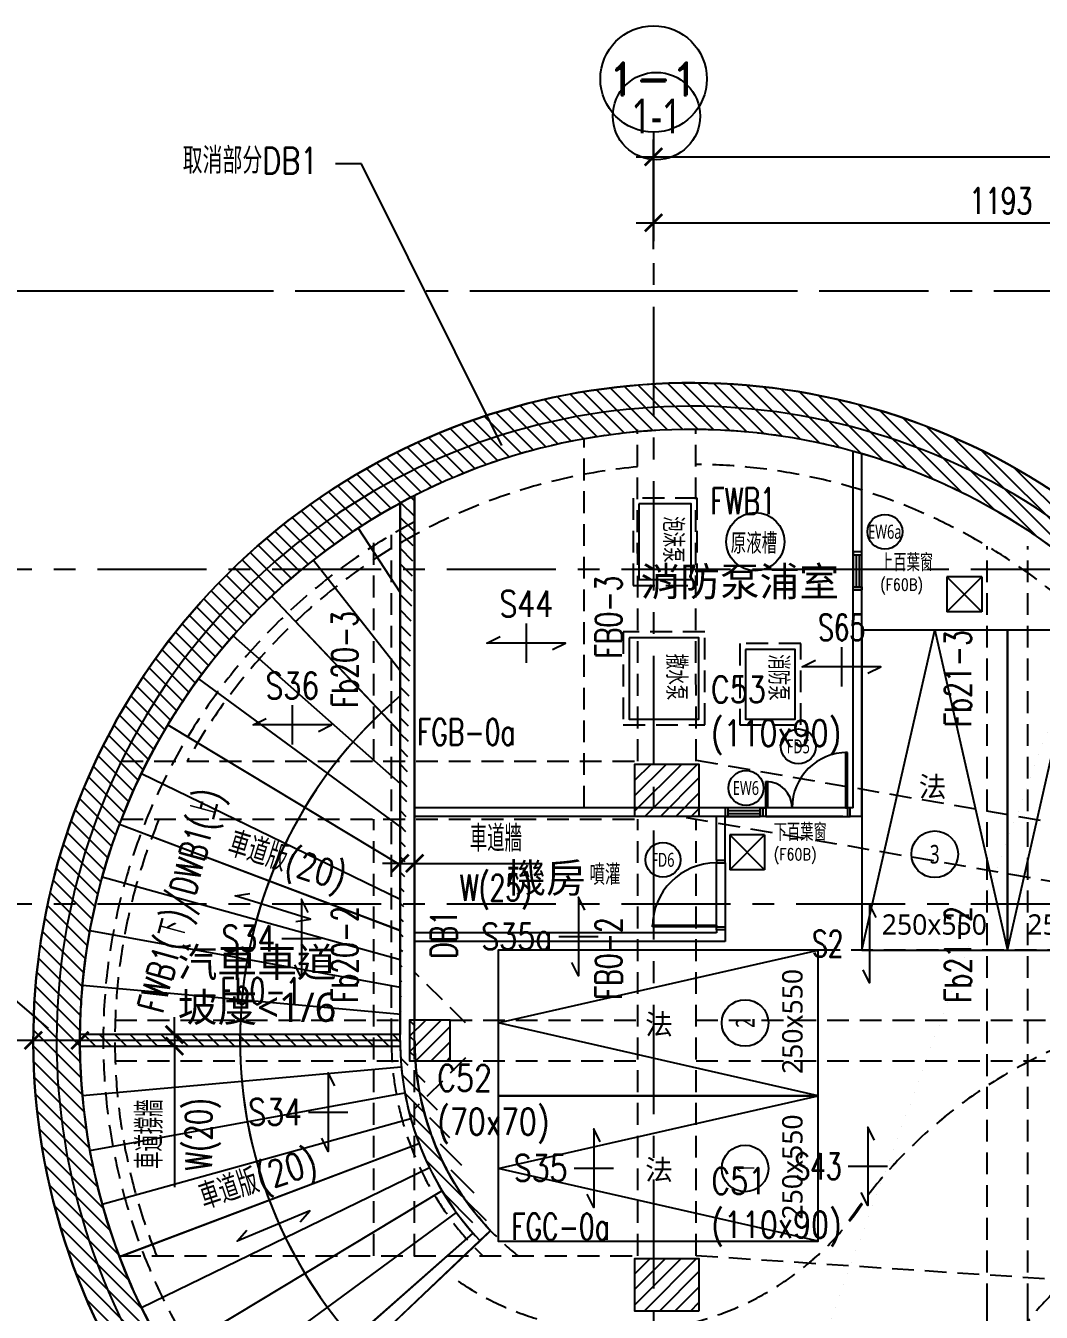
# Model space of a CAD drawing. Header units: millimetres. Extents: x -3377 to 119122, y -22007 to 15479.
# Drawn here: x 1528 to 3272, y 1607 to 3818 of the extents above; entities that cross this region are included whole.
import ezdxf
from ezdxf import colors
from ezdxf.entities.mleader import LeaderData, LeaderLine
from ezdxf.enums import TextEntityAlignment as Align
from ezdxf.math import Vec2, Vec3

# ---------------------------------------------------------------- set-up
doc = ezdxf.new("R2010")
doc.units = ezdxf.units.MM
doc.header["$LTSCALE"] = 150
doc.header["$MEASUREMENT"] = 0
for name, pattern in [('CENTER', [2, 1.25, -0.25, 0.25, -0.25]), ('CONTIN', [20, 10, 10]), ('HIDDEN', [0.375, 0.25, -0.125])]:
    doc.linetypes.add(name, pattern=pattern)
doc.layers.get('0').update_dxf_attribs({"plot": 0})
for name, color, linetype, plot in [('AREA', 3, 'Continuous', False), ('OPEN-TAG', 4, 'Continuous', False), ('S-ARCH', 252, 'Continuous', False), ('S-CLOUD_20220217(結構依建築圖2022-0216修改)', 4, 'Continuous', False), ('機電', 11, 'Continuous', False)]:
    doc.layers.add(name, color=color, linetype=linetype, plot=plot)
for name, color, linetype in [('ARTIC', 6, 'Continuous'), ('ASSLN', 8, 'Continuous'), ('blk', 8, 'Continuous'), ('Col-Line', 8, 'CENTER'), ('Duct', 1, 'Continuous'), ('GRID', 5, 'CENTER'), ('OPEN', 4, 'Continuous'), ('PARK', 4, 'Continuous'), ('S-COL', 7, 'Continuous'), ('S-CONC', 7, 'Continuous'), ('S-CONCWALL', 30, 'Continuous'), ('S-DIM', 2, 'Continuous'), ('S-GRID', 1, 'CENTER'), ('S-GRID-DIM', 2, 'Continuous'), ('S-GRID-T', 3, 'Continuous'), ('S-HATCH-COL', 13, 'Continuous'), ('S-HATCH-CONC', 124, 'Continuous'), ('S-HATCH-CONCWALL', 161, 'Continuous'), ('S-RAMP', 201, 'Continuous'), ('S-RCBMB', 3, 'HIDDEN'), ('S-RCBMG', 2, 'HIDDEN'), ('S-SITE', 34, 'CENTER'), ('S-SLAB', 5, 'Continuous'), ('S-SLABT', 2, 'Continuous'), ('S-TEXTB', 3, 'Continuous'), ('S-TEXTC', 3, 'Continuous'), ('S-TEXTG', 2, 'Continuous'), ('TEXT', 2, 'Continuous'), ('TITLE', 6, 'Continuous'), ('WALL', 2, 'Continuous')]:
    doc.layers.add(name, color=color, linetype=linetype)
doc.layers.add('text-3', color=3, linetype='Continuous', lineweight=13)
doc.styles.add('3E', font='simplex.shx', dxfattribs={"width": 0.8, "height": 45, "bigfont": 'dayus.shx'})
doc.styles.add('C1', font='', dxfattribs={"bigfont": 'japanese.shx'})
doc.styles.add('CD2', font='romand', dxfattribs={"height": 15})
doc.styles.add('CHINA', font='romans.shx', dxfattribs={"width": 0.8, "bigfont": 'china.shx'})
doc.styles.add('CS4', font='romans.shx', dxfattribs={"width": 0.7, "height": 45, "bigfont": 'lsp.shx'})
doc.styles.add('HH', font='')
doc.styles.add('LSP', font='SIMPLEX.shx', dxfattribs={"width": 0.8, "bigfont": 'lsp.shx'})
doc.styles.get('C1').set_extended_font_data('微軟正黑體')
doc.styles.get('HH').set_extended_font_data('Microsoft JhengHei')
doc.dimstyles.new('DIM150', dxfattribs={"dimscale": 15, "dimtxt": 3, "dimasz": 2, "dimexe": 2, "dimexo": 2, "dimgap": 1, "dimtad": 1, "dimdec": 1, "dimdsep": 46, "dimtxsty": 'CS4', "dimblk1": 'ARCHTICK', "dimblk2": 'ARCHTICK', "dimsah": 1, "dimcen": 2, "dimdle": 2, "dimadec": 0, "dimazin": 0, "dimtfac": 1, "dimtdec": 1, "dimtmove": 0, "dimatfit": 3, "dimldrblk": 'TAA', "dimfxl": 0, "dimtolj": 1, "dimarcsym": 0})

# ---------------------------------------------------------------- blocks, each defined once
blk = doc.blocks.new('COL(B4F-B2F)')
for points in [[(-9425.9, -1420.9), (-9535.9, -1420.9), (-9535.9, -1330.9), (-9425.9, -1330.9)], [(-9923, -1840.9), (-9853, -1840.9), (-9853, -1770.9), (-9923, -1770.9)], [(-9425.9, -2270.9), (-9535.9, -2270.9), (-9535.9, -2180.9), (-9425.9, -2180.9)]]:
    blk.add_lwpolyline(points, close=True)
blk = doc.blocks.new('CONC')
blk.add_lwpolyline([(-8365.9, -2935.9), (-9439.2, -2935.9, -1.434028), (-8706.2, -945.9), (-8365.9, -945.9), (-8365.9, -1025.9), (-8736.3, -1025.9, 1.455344), (-9439.2, -2855.9), (-8365.9, -2855.9), (-8365.9, -2935.9)], format="xyb")
blk = doc.blocks.new('_ARCHTICK')
at = {"color": 0, "linetype": 'ByBlock', "const_width": 0.15}
blk.add_lwpolyline([(-0.5, -0.5), (0.5, 0.5)], dxfattribs=at)
blk = doc.blocks.new('*D249')
at = {"layer": 'DEFPOINTS', "color": 0, "transparency": 16777216}
for p in [(-5535.9, -287.4), (-9503.9, -400.6), (-5535.9, -400.6)]:
    blk.add_point(p, dxfattribs=at)
at = {"layer": 'S-GRID-DIM', "color": 0, "lineweight": -2, "transparency": 16777216}
for p, q in [((-9503.9, -370.6), (-9503.9, -257.4)), ((-5535.9, -370.6), (-5535.9, -257.4)), ((-9533.9, -287.4), (-5505.9, -287.4))]:
    blk.add_line(p, q, dxfattribs=at)
at = {"layer": 'S-GRID-DIM', "color": 0, "lineweight": -2, "transparency": 16777216, "xscale": 30, "yscale": 30, "zscale": 30, "rotation": 180}
blk.add_blockref('_ARCHTICK', (-9503.9, -287.4), dxfattribs=at)
at = {"layer": 'S-GRID-DIM', "color": 0, "lineweight": -2, "transparency": 16777216, "xscale": 30, "yscale": 30, "zscale": 30}
blk.add_blockref('_ARCHTICK', (-5535.9, -287.4), dxfattribs=at)
at = {"layer": 'S-GRID-DIM', "color": 0, "transparency": 16777216, "insert": (-7496.9, -249.9), "char_height": 45, "attachment_point": 5, "style": 'CS4'}
blk.add_mtext('\\A1;3968', dxfattribs=at)
blk = doc.blocks.new('TAA')
at = {"linetype": 'Continuous'}
blk.add_line((0, 0), (-1.663, 0), dxfattribs=at)
blk.add_solid([(-1.5, -0.25), (-1.5, 0.25), (0, 0)], dxfattribs=at)
blk = doc.blocks.new('SG1')
at = {"layer": 'S-GRID-T'}
blk.add_circle((0, 6.09375), 6.09375, dxfattribs=at)
at = {"layer": 'S-GRID-T', "style": 'CD2'}
blk.add_attdef('GRID-BUB', text='', height=3.75, dxfattribs=at).set_placement((0, 6.09375), align=Align.MIDDLE_CENTER)
blk = doc.blocks.new('*D248')
at = {"layer": 'DEFPOINTS', "color": 0, "transparency": 16777216}
for p in [(-8310.9, -400.6), (-9503.9, -476.2), (-8310.9, -476.2)]:
    blk.add_point(p, dxfattribs=at)
at = {"layer": 'S-GRID-DIM', "color": 0, "lineweight": -2, "transparency": 16777216}
for p, q in [((-9503.9, -446.2), (-9503.9, -370.6)), ((-8310.9, -446.2), (-8310.9, -370.6)), ((-9533.9, -400.6), (-8280.9, -400.6))]:
    blk.add_line(p, q, dxfattribs=at)
at = {"layer": 'S-GRID-DIM', "color": 0, "lineweight": -2, "transparency": 16777216, "xscale": 30, "yscale": 30, "zscale": 30, "rotation": 180}
blk.add_blockref('_ARCHTICK', (-9503.9, -400.6), dxfattribs=at)
at = {"layer": 'S-GRID-DIM', "color": 0, "lineweight": -2, "transparency": 16777216, "xscale": 30, "yscale": 30, "zscale": 30}
blk.add_blockref('_ARCHTICK', (-8310.9, -400.6), dxfattribs=at)
at = {"layer": 'S-GRID-DIM', "color": 0, "transparency": 16777216, "insert": (-8907.4, -363.1), "char_height": 45, "attachment_point": 5, "style": 'CS4'}
blk.add_mtext('\\A1;1193', dxfattribs=at)
blk = doc.blocks.new('*D27')
at = {"layer": 'DEFPOINTS', "color": 0, "transparency": 16777216}
for p in [(1541.2, 2074.2), (1541.2, 2074.2), (1621.2, 2074.2)]:
    blk.add_point(p, dxfattribs=at)
at = {"layer": 'S-DIM', "color": 0, "lineweight": -2, "transparency": 16777216}
for p, q in [((1541.2, 2074.2), (1266.9, 2074.2)), ((1651.2, 2074.2), (1541.2, 2074.2))]:
    blk.add_line(p, q, dxfattribs=at)
at = {"layer": 'S-DIM', "color": 0, "lineweight": -2, "transparency": 16777216, "xscale": 30, "yscale": 30, "zscale": 30, "rotation": 180}
blk.add_blockref('_ARCHTICK', (1541.2, 2074.2), dxfattribs=at)
at = {"layer": 'S-DIM', "color": 0, "lineweight": -2, "transparency": 16777216, "xscale": 30, "yscale": 30, "zscale": 30}
blk.add_blockref('_ARCHTICK', (1621.2, 2074.2), dxfattribs=at)
at = {"layer": 'S-DIM', "color": 0, "transparency": 16777216, "char_height": 45, "attachment_point": 5, "style": 'CS4'}
for s, insert in [('\\A1;連續壁', (1389, 2117.4)), ('\\A1;DW1(80)', (1389, 2024.9))]:
    blk.add_mtext(s, dxfattribs=dict(at, insert=insert))
blk = doc.blocks.new('RAMP(B4F)')
for p, q in [((-9939.2, -1805.9), (-9939.2, -882.6)), ((-10011, -925.3), (-9939.2, -1035.9)), ((-10088.2, -980.5), (-9939.2, -1170)), ((-10160.1, -1042.5), (-9939.2, -1276.4)), ((-10226.1, -1110.7), (-9939.2, -1364.2)), ((-10285.7, -1184.7), (-9939.2, -1439)), ((-10338.4, -1263.7), (-9939.2, -1504.4)), ((-10383.7, -1347.1), (-9939.2, -1563)), ((-10421.3, -1434.3), (-9939.2, -1616.7)), ((-10450.8, -1524.5), (-9939.2, -1666.8)), ((-10472.1, -1617), (-9939.2, -1714.5)), ((-10484.9, -1711.1), (-9937.2, -1760.7)), ((-9939.2, -1805.9), (-10489.2, -1805.9)), ((-10484.9, -1900.7), (-9937.2, -1851.1)), ((-10472.1, -1994.8), (-9931.1, -1895.9)), ((-10450.8, -2087.3), (-9920.9, -1939.9)), ((-10421.3, -2177.5), (-9906.9, -1982.9)), ((-10383.7, -2264.7), (-9889, -2024.4)), ((-10338.4, -2348.2), (-9867.4, -2064.1)), ((-10285.7, -2427.2), (-9842.3, -2101.7)), ((-10226.1, -2501.1), (-9813.9, -2136.9)), ((-9802, -2150), (-10200.3, -2527.9))]:
    blk.add_line(p, q)
for points in [[(-10201, -2528.6, -0.493439), (-9939.2, -882.6)], [(-9939.2, -1213.8, 0.431254), (-10001.5, -2339.3, 0.431254)], [(-9939.2, -1805.9, 0.192077), (-9802, -2150, 0.192077)]]:
    blk.add_lwpolyline(points, format="xyb")
at = {"linetype": 'HIDDEN'}
for points in [[(-9175, -2126.3, -0.251479), (-8466.5, -1745.9), (-8466.5, -2095.9, 0.259098), (-8891, -2331.7)], [(-8850.4, -2275.5, -0.251479), (-9558.9, -2655.9), (-9558.9, -2305.9, 0.259098), (-9134.4, -2070.1)], [(-10084.7, -2473.7, 0.168322), (-9558.9, -2655.9), (-9558.9, -2305.9, -0.149985), (-9839.3, -2219.8)]]:
    blk.add_lwpolyline(points, format="xyb", dxfattribs=at)
blk = doc.blocks.new('車道牆(B4F)')
for points in [[(-9914.2, -869.5, 0.006837), (-9939.2, -882.6), (-9939.2, -1795.9)], [(-9939.2, -1795.9), (-10489.2, -1795.9, 0.004733), (-10489.2, -1815.9), (-9939.1, -1815.9)], [(-9939.1, -1815.9, 0.186897), (-9802, -2150)], [(-9783.8, -2132.8, -0.173024), (-9912.9, -1840.9, -0.173024)]]:
    blk.add_lwpolyline(points, format="xyb")
for points in [[(-9914.2, -1770.9), (-9914.2, -869.5)], [(-9914.2, -1770.9), (-9923, -1770.9), (-9923, -1840.9), (-9912.9, -1840.9)], [(-9802, -2150), (-9783.8, -2132.8)]]:
    blk.add_lwpolyline(points)
blk = doc.blocks.new('*D35')
at = {"layer": 'DEFPOINTS', "color": 0, "transparency": 16777216}
for p in [(2171.2, 2378.5), (2196.2, 2378.5), (2196.2, 2378.5)]:
    blk.add_point(p, dxfattribs=at)
at = {"layer": 'S-DIM', "color": 0, "lineweight": -2, "transparency": 16777216}
for p, q in [((2171.2, 2378.5), (2141.2, 2378.5)), ((2171.2, 2378.5), (2196.2, 2378.5)), ((2196.2, 2378.5), (2415.2, 2378.5))]:
    blk.add_line(p, q, dxfattribs=at)
at = {"layer": 'S-DIM', "color": 0, "lineweight": -2, "transparency": 16777216, "xscale": 30, "yscale": 30, "zscale": 30}
blk.add_blockref('_ARCHTICK', (2171.2, 2378.5), dxfattribs=at)
at = {"layer": 'S-DIM', "color": 0, "lineweight": -2, "transparency": 16777216, "xscale": 30, "yscale": 30, "zscale": 30, "rotation": 180}
blk.add_blockref('_ARCHTICK', (2196.2, 2378.5), dxfattribs=at)
at = {"layer": 'S-DIM', "color": 0, "transparency": 16777216, "char_height": 45, "attachment_point": 5, "style": 'CS4'}
for s, insert in [('\\A1;車道牆', (2335.7, 2421.1)), ('\\A1;W(25)', (2335.7, 2329.2))]:
    blk.add_mtext(s, dxfattribs=dict(at, insert=insert))
blk = doc.blocks.new('SITE')
blk.add_lwpolyline([(-10719.2, -3362.4), (-10719.2, -2105.2), (-10719.2, -517.7), (-4911, -517.8), (-4911.5, -2105.3), (-4911.9, -3362.4), (-7893.7, -3362.4)], close=True)
blk = doc.blocks.new('A$C577F3BB7')
at = {"color": 252, "linetype": 'HIDDEN'}
for p, q in [((-2976.998, 965), (-2976.998, 1598.815)), ((-1749.998, 720), (-2579.998, 720))]:
    blk.add_line(p, q, dxfattribs=at)
at = {"color": 252}
blk.add_line((-3555.107, -157.653), (-3156.091, 220.88), dxfattribs=at)
blk.add_lwpolyline([(-3293.35, 1157.136, 0.22088101), (-3568.35, 565, 0.19207656), (-3355.599, 31.613)], format="xyb", dxfattribs=at)
at = {"color": 252, "linetype": 'HIDDEN'}
for points in [[(-2529.151, 244.592, -0.25147934), (-1820.643, 625), (-1820.643, 275, 0.25909784), (-2245.144, 39.196)], [(-2204.491, 95.408, -0.25147934), (-2912.998, -285), (-2912.998, 65, 0.25909784), (-2488.498, 300.804)], [(-3438.86, -102.81, 0.16832232), (-2912.998, -285), (-2912.998, 65, -0.14998547), (-3193.461, 151.067)]]:
    blk.add_lwpolyline(points, format="xyb", dxfattribs=at)
at = {"layer": 'AREA', "color": 252}
blk.add_lwpolyline([(-824.998, 1385), (-2075.228, 1385, 1.44432555), (-2793.35, -525), (-1716.212, -525), (1125.002, -525), (1125.002, 150), (1645.002, 150), (1645.002, 790), (1125.002, 790), (1125.002, 1385), (90.002, 1385), (90.002, 1415), (-824.998, 1415)], format="xyb", close=True, dxfattribs=at)
at = {"layer": 'ARTIC', "color": 252}
for points in [[(-2779.998, 950), (-2889.998, 950), (-2889.998, 1040), (-2779.998, 1040)], [(-3277.096, 529.999), (-3207.096, 529.999), (-3207.096, 599.999), (-3277.096, 599.999)], [(-2779.998, 100), (-2889.998, 100), (-2889.998, 190), (-2779.998, 190)]]:
    blk.add_lwpolyline(points, close=True, dxfattribs=at)
at = {"layer": 'ASSLN', "color": 252}
for p, q in [((-3365.163, 1445.642), (-3293.35, 1335.045)), ((-3442.367, 1390.395), (-3293.35, 1200.881)), ((-3514.266, 1328.4), (-3293.35, 1094.466)), ((-3580.272, 1260.165), (-3293.35, 1006.699)), ((-3639.844, 1186.247), (-3293.35, 931.953)), ((-3692.497, 1107.25), (-3293.35, 866.536)), ((-3737.799, 1023.82), (-3293.35, 807.904)), ((-3775.381, 936.64), (-3293.35, 754.22)), ((-3804.934, 846.421), (-3293.35, 704.099)), ((-3826.218, 753.902), (-3293.35, 656.445)), ((-3839.058, 659.839), (-3291.306, 610.161)), ((-3293.35, 565), (-3843.35, 565)), ((-3839.058, 470.161), (-3291.306, 519.839)), ((-3826.218, 376.098), (-3285.192, 475.047)), ((-3804.934, 283.579), (-3275.057, 430.99)), ((-3775.381, 193.36), (-3260.984, 388.029)), ((-3737.799, 106.18), (-3243.088, 346.514)), ((-3692.497, 22.75), (-3221.515, 306.786)), ((-3639.844, -56.247), (-3196.443, 269.168)), ((-3580.272, -130.165), (-3168.075, 233.969))]:
    blk.add_line(p, q, dxfattribs=at)
at = {"layer": 'blk', "color": 252, "linetype": 'CONTIN'}
for p, q in [((-2354.231, 1301.678), (-2294.231, 1361.678)), ((-2354.231, 1361.678), (-2354.231, 1301.678)), ((-2294.231, 1361.678), (-2354.231, 1361.678)), ((-2354.231, 1361.678), (-2294.231, 1301.678)), ((-2354.231, 1301.678), (-2294.231, 1361.678)), ((-2294.231, 1361.678), (-2294.231, 1301.678)), ((-2294.231, 1361.678), (-2294.231, 1301.678)), ((-2294.231, 1301.678), (-2354.231, 1301.678)), ((-2727.228, 858.231), (-2667.228, 918.231)), ((-2727.228, 918.231), (-2727.228, 858.231)), ((-2667.228, 918.231), (-2727.228, 918.231)), ((-2727.228, 918.231), (-2667.228, 858.231)), ((-2727.228, 858.231), (-2667.228, 918.231)), ((-2667.228, 918.231), (-2667.228, 858.231)), ((-2667.228, 918.231), (-2667.228, 858.231)), ((-2667.228, 858.231), (-2727.228, 858.231))]:
    blk.add_line(p, q, dxfattribs=at)
at = {"layer": 'Col-Line', "color": 252, "linetype": 'ByBlock'}
blk.add_circle((-2852.998, 2153.646), 75, dxfattribs=at)
at = {"layer": 'Duct', "color": 252, "linetype": 'CENTER', "ltscale": 3}
blk.add_lwpolyline([(-4073.347, -991.484), (-4073.336, 265.737), (-4073.353, 1853.23), (1734.902, 1853.1), (1734.382, 265.65), (1733.968, -991.484), (-1247.819, -991.482)], close=True, dxfattribs=at)
blk.add_lwpolyline([(-4073.347, -991.484), (-4073.336, 265.737), (-4073.353, 1853.23), (1734.902, 1853.1), (1734.382, 265.65), (1733.968, -991.484), (-1247.819, -991.482)], close=True, dxfattribs=at)
at = {"layer": 'GRID', "color": 252, "ltscale": 0.1}
blk.add_line((-2857.998, 1959.381), (-2857.998, 2078.646), dxfattribs=at)
at = {"layer": 'OPEN', "color": 252, "linetype": 'Continuous'}
for p, q in [((-2514.998, 1404.625), (-2514.998, 1399.625)), ((-2514.998, 1399.625), (-2499.998, 1399.625)), ((-2514.998, 1399.625), (-2514.998, 1344.625)), ((-2509.998, 1399.625), (-2509.998, 1344.625)), ((-2504.998, 1399.625), (-2504.998, 1344.625)), ((-2499.998, 1399.625), (-2499.998, 1404.625)), ((-2499.998, 1344.625), (-2499.998, 1399.625)), ((-2514.998, 1339.625), (-2514.998, 1344.625)), ((-2514.998, 1344.625), (-2499.998, 1344.625)), ((-2499.998, 1344.625), (-2499.998, 1339.625)), ((-2524.998, 1060), (-2527.998, 1060)), ((-2527.998, 1060), (-2527.998, 965)), ((-2524.998, 965), (-2524.998, 1060)), ((-2664.998, 965), (-2664.998, 1010)), ((-2664.998, 1010), (-2661.998, 1010)), ((-2661.998, 1010), (-2661.998, 965)), ((-2729.998, 965), (-2734.998, 965)), ((-2729.998, 950), (-2729.998, 965)), ((-2674.998, 965), (-2729.998, 965)), ((-2729.998, 960), (-2674.998, 960)), ((-2729.998, 955), (-2674.998, 955)), ((-2674.998, 950), (-2674.998, 965)), ((-2674.998, 965), (-2669.998, 965)), ((-2669.998, 965), (-2664.998, 965)), ((-2664.998, 965), (-2664.998, 950)), ((-2524.998, 965), (-2664.998, 965)), ((-2661.998, 965), (-2664.998, 965)), ((-2527.998, 965), (-2524.998, 965)), ((-2519.998, 965), (-2524.998, 965)), ((-2524.998, 965), (-2524.998, 950)), ((-2734.998, 950), (-2729.998, 950)), ((-2729.998, 950), (-2674.998, 950)), ((-2669.998, 950), (-2674.998, 950)), ((-2664.998, 950), (-2669.998, 950)), ((-2664.998, 950), (-2524.998, 950)), ((-2524.998, 950), (-2519.998, 950)), ((-2749.998, 875), (-2749.998, 870)), ((-2749.998, 870), (-2734.998, 870)), ((-2749.998, 760), (-2749.998, 870)), ((-2734.998, 870), (-2734.998, 875)), ((-2734.998, 870), (-2734.998, 760)), ((-2859.998, 760), (-2859.998, 763)), ((-2859.998, 763), (-2749.998, 763)), ((-2749.998, 760), (-2859.998, 760)), ((-2749.998, 763), (-2749.998, 760)), ((-2749.998, 755), (-2749.998, 760)), ((-2749.998, 760), (-2734.998, 760)), ((-2734.998, 760), (-2734.998, 755))]:
    blk.add_line(p, q, dxfattribs=at)
for centre, radius, start, end in [((-2524.998, 965), 95, 90, 180), ((-2664.998, 965), 45, 0, 90), ((-2749.998, 760), 110, 90, 180)]:
    blk.add_arc(centre, radius, start, end, dxfattribs=at)
at = {"layer": 'OPEN-TAG', "color": 252}
for centre in [(-2460.6, 1439.138), (-2609.27, 1070.252), (-2699.135, 998.812), (-2841.829, 875.369)]:
    blk.add_circle(centre, 30, dxfattribs=at)
at = {"layer": 'PARK', "color": 252}
for points in [[(-2499.998, 720), (-2249.998, 720), (-2249.998, 1270), (-2499.998, 1270), (-2499.998, 720), (-2374.998, 1270), (-2249.998, 720)], [(-2249.998, 720), (-1999.998, 720), (-1999.998, 1270), (-2249.998, 1270), (-2249.998, 720), (-2124.998, 1270), (-1999.998, 720)], [(-2574.998, 470), (-2574.998, 720), (-3124.998, 720), (-3124.998, 470), (-2574.998, 470), (-3124.998, 595), (-2574.998, 720)], [(-2574.998, 220), (-2574.998, 470), (-3124.998, 470), (-3124.998, 220), (-2574.998, 220), (-3124.998, 345), (-2574.998, 470)]]:
    blk.add_lwpolyline(points, dxfattribs=at)
for centre in [(-2374.998, 885), (-2700.802, 595), (-2700.802, 345)]:
    blk.add_circle(centre, 40, dxfattribs=at)
at = {"layer": 'WALL', "color": 252}
for p, q in [((-2514.998, 965), (-2514.998, 1577.433)), ((-2499.998, 950), (-2499.998, 1573.189)), ((-3293.35, 565), (-3293.35, 1488.308)), ((-3268.35, 565), (-3268.35, 1501.415)), ((-2499.998, 1404.625), (-2514.998, 1404.625)), ((-2514.998, 1339.625), (-2499.998, 1339.625)), ((-2499.998, 1339.625), (-2514.998, 1339.625)), ((-2532.998, 965), (-3268.35, 965)), ((-2734.998, 965), (-2734.998, 950)), ((-2669.998, 950), (-2669.998, 965)), ((-2669.998, 965), (-2669.998, 950)), ((-2514.998, 965), (-2519.998, 965)), ((-2519.998, 950), (-2519.998, 965)), ((-2532.998, 950), (-3268.35, 950)), ((-2749.998, 875), (-2749.998, 950)), ((-2734.998, 875), (-2734.998, 950)), ((-2499.998, 950), (-2519.998, 950)), ((-2499.998, 950), (-2519.998, 950)), ((-2749.998, 875), (-2734.998, 875)), ((-2734.998, 755), (-2749.998, 755)), ((-2749.998, 755), (-2749.998, 750)), ((-2734.998, 755), (-2734.998, 735)), ((-2749.998, 750), (-3268.35, 750)), ((-2734.998, 735), (-3268.35, 735)), ((-3156.091, 220.88), (-3137.954, 238.086))]:
    blk.add_line(p, q, dxfattribs=at)
for points in [[(-864.998, 1425), (-2060.343, 1425, 1.43402765), (-2793.35, -565), (-1716.212, -565), (1165.002, -565), (1165.002, 110), (1685.002, 110), (1685.002, 830), (1165.002, 830), (1165.002, 1425), (130.002, 1425), (130.002, 1455), (-864.998, 1455)], [(-784.998, 1345), (-2090.428, 1345, 1.45534409), (-2793.35, -485), (-1716.212, -485), (1085.002, -485), (1085.002, 190), (1605.002, 190), (1605.002, 750), (1085.002, 750), (1085.002, 1345), (50.002, 1345), (50.002, 1375), (-784.998, 1375)]]:
    blk.add_lwpolyline(points, format="xyb", close=True, dxfattribs=at)
for points in [[(-2779.998, 950), (-2889.998, 950), (-2889.998, 1040), (-2779.998, 1040)], [(-2779.998, 100), (-2889.998, 100), (-2889.998, 190), (-2779.998, 190)]]:
    blk.add_lwpolyline(points, close=True, dxfattribs=at)
for points in [[(-3293.35, 565, 0.19207656), (-3156.091, 220.88)], [(-3268.35, 565, 0.19207656), (-3137.954, 238.086)]]:
    blk.add_lwpolyline(points, format="xyb", dxfattribs=at)
blk.add_arc((-2793.35, 565), 500, 180, 223.491024, dxfattribs=at)
at = {"layer": '機電', "color": 252, "linetype": 'HIDDEN'}
for points in [[(-2893.119, 1497.115), (-2893.119, 1347.115), (-2783.119, 1347.115), (-2783.119, 1497.115)], [(-2910.003, 1267.115), (-2910.003, 1107.115), (-2770.003, 1107.115), (-2770.003, 1267.115)], [(-2710.003, 1247.115), (-2710.003, 1107.115), (-2605.003, 1107.115), (-2605.003, 1247.115)]]:
    blk.add_lwpolyline(points, close=True, dxfattribs=at)
at = {"layer": '機電', "color": 252}
for points in [[(-2883.119, 1487.115), (-2883.119, 1357.115), (-2793.119, 1357.115), (-2793.119, 1487.115), (-2883.119, 1487.115)], [(-2900.003, 1257.115), (-2900.003, 1117.115), (-2780.003, 1117.115), (-2780.003, 1257.115), (-2900.003, 1257.115)], [(-2700.003, 1237.115), (-2700.003, 1117.115), (-2615.003, 1117.115), (-2615.003, 1237.115), (-2700.003, 1237.115)]]:
    blk.add_lwpolyline(points, dxfattribs=at)
blk.add_circle((-2683.119, 1422.115), 50, dxfattribs=at)
at = {"color": 252, "style": 'HH'}
for s, p in [('法', (-2378.572, 983.583)), ('250x550', (-2375.639, 746.72)), ('250x550', (-2125.639, 746.72)), ('法', (-2848.582, 575.257)), ('法', (-2848.582, 325.257))]:
    blk.add_text(s, height=35, dxfattribs=at).set_placement(p, align=Align.CENTER)
for p in [(-2602.039, 597.548), (-2602.039, 347.548)]:
    blk.add_text('250x550', height=35, rotation=90, dxfattribs=at).set_placement(p, align=Align.CENTER)
at = {"layer": 'Col-Line', "color": 252, "style": 'C1', "width": 0.75}
blk.add_text('1-1', height=60, dxfattribs=at).set_placement((-2852.998, 2153.646), align=Align.MIDDLE)
at = {"layer": 'OPEN-TAG', "color": 252, "style": 'C1', "width": 0.7}
for s, p in [('EW6a', (-2460.735, 1439.138)), ('FD5', (-2609.405, 1070.252)), ('EW6', (-2699.269, 998.812)), ('FD6', (-2841.964, 875.369))]:
    blk.add_text(s, height=24, dxfattribs=at).set_placement(p, align=Align.MIDDLE)
at = {"layer": 'PARK', "color": 252, "style": 'C1', "width": 0.7}
blk.add_text('3', height=32, dxfattribs=at).set_placement((-2374.998, 885), align=Align.MIDDLE)
for s, p in [('2', (-2700.802, 595)), ('1', (-2700.802, 345))]:
    blk.add_text(s, height=32, rotation=90, dxfattribs=at).set_placement(p, align=Align.MIDDLE)
at = {"layer": 'TEXT', "color": 252, "style": 'HH'}
for s, p in [('汽車車道', (-3538.984, 674.262)), ('坡度<1/6', (-3538.984, 596.968))]:
    blk.add_text(s, height=50, dxfattribs=at).set_placement(p, align=Align.CENTER)
at = {"layer": 'text-3', "color": 252, "style": 'CHINA', "width": 0.8}
for s, height, p in [('上百葉窗', 30, (-2468.863, 1371.368)), ('(F60B)', 20, (-2468.863, 1338.239)), ('下百葉窗', 30, (-2651.586, 907.937)), ('(F60B)', 20, (-2651.586, 874.809))]:
    blk.add_text(s, height=height, dxfattribs=at).set_placement(p)
at = {"layer": 'TITLE', "color": 252, "linetype": 'Continuous', "style": 'HH'}
for s, p in [('消防泵浦室', (-2880.354, 1328.557)), ('機房', (-3110.956, 819.309))]:
    blk.add_text(s, height=50, dxfattribs=at).set_placement(p)
at = {"layer": '機電', "color": 252, "style": 'CHINA', "width": 0.8}
for s, p in [('泡沫泵', (-2841.824, 1466.01)), ('撒水泵', (-2836.399, 1229.431)), ('消防泵', (-2660.945, 1228.7))]:
    blk.add_text(s, height=35, rotation=270, dxfattribs=at).set_placement(p)
for s, p in [('原液槽', (-2725.435, 1401.644)), ('噴灌', (-2967.985, 832.369))]:
    blk.add_text(s, height=35, dxfattribs=at).set_placement(p)
blk = doc.blocks.new('2022-0217')
blk.add_blockref('A$C577F3BB7', (-6645.9, -6251))
blk = doc.blocks.new('_None')
blk = doc.blocks.new('*D258')
at = {"layer": 'DEFPOINTS', "color": 0, "transparency": 16777216}
for p in [(1818.7, 2084.2), (1783.5, 2064.2), (1818.7, 2064.2)]:
    blk.add_point(p, dxfattribs=at)
at = {"layer": 'S-DIM', "color": 0, "lineweight": -2, "transparency": 16777216}
for p, q in [((1783.5, 2084.2), (1783.5, 2114.2)), ((1788.7, 2084.2), (1753.5, 2084.2)), ((1783.5, 2084.2), (1783.5, 2064.2)), ((1788.7, 2064.2), (1753.5, 2064.2)), ((1783.5, 2064.2), (1783.5, 1821.8))]:
    blk.add_line(p, q, dxfattribs=at)
at = {"layer": 'S-DIM', "color": 0, "lineweight": -2, "transparency": 16777216, "xscale": 30, "yscale": 30, "zscale": 30}
for p, rotation in [((1783.5, 2084.2), 270), ((1783.5, 2064.2), 90)]:
    blk.add_blockref('_ARCHTICK', p, dxfattribs=dict(at, rotation=rotation))
at = {"layer": 'S-DIM', "color": 0, "transparency": 16777216, "char_height": 45, "attachment_point": 5, "rotation": 90, "style": 'CS4'}
for s, insert in [('\\A1;車道撐牆', (1740.9, 1913)), ('\\A1;W(20)', (1832.8, 1913))]:
    blk.add_mtext(s, dxfattribs=dict(at, insert=insert))
blk = doc.blocks.new('LINE')
at = {"layer": 'S-GRID'}
for points in [[(-9503.87, -244.9), (-9503.87, -3085.91)], [(-11059.11, -995.91), (-4810.87, -995.91)], [(-11059.11, -1570.91), (-4810.87, -1570.91)]]:
    blk.add_lwpolyline(points, dxfattribs=at)
at = {"layer": 'S-GRID-T', "xscale": 15, "yscale": 15, "zscale": 15}
blk.add_blockref('SG1', (-9503.87, -244.9), dxfattribs=at).add_auto_attribs({'GRID-BUB': '1-1'})
at = {"layer": 'S-GRID-DIM'}
dim = blk.add_linear_dim(base=(-5535.87, -287.4), p1=(-9503.87, -400.57), p2=(-5535.87, -400.57), dimstyle='DIM150', dxfattribs=at)
dim.commit()
dim.dimension.update_dxf_attribs({"geometry": '*D249', "text_midpoint": (-7496.87, -287.4), "dimtype": 128})
dim = blk.add_linear_dim(base=(-8310.87, -400.57), p1=(-9503.87, -476.23), p2=(-8310.87, -476.23), dimstyle='DIM150', dxfattribs=at)
dim.commit()
dim.dimension.update_dxf_attribs({"geometry": '*D248', "text_midpoint": (-8907.37, -363.07)})

msp = doc.modelspace()

# ---------------------------------------------------------------- hatches: boundary and pattern name
at = {"layer": 'S-HATCH-COL'}
h = msp.add_hatch(dxfattribs=at)
h.set_pattern_fill('ANSI31', color=256, scale=150, style=0)
h.paths.add_polyline_path([(2684.53, 2459.16), (2574.53, 2459.16), (2574.53, 2549.16), (2684.53, 2549.16)])
h.paths.add_polyline_path([(2684.53, 1609.16), (2574.53, 1609.16), (2574.53, 1699.16), (2684.53, 1699.16)])
h.paths.add_polyline_path([(6519.53, 2359.16), (6629.53, 2359.16), (6629.53, 2259.16), (6519.53, 2259.16)])
h.paths.add_polyline_path([(6519.53, 1619.16), (6629.53, 1619.16), (6629.53, 1519.16), (6519.53, 1519.16)])
h.paths.add_polyline_path([(6499.53, 1044.16), (6629.53, 1044.16), (6629.53, 944.16), (6499.53, 944.16)])
h.paths.add_polyline_path([(5414.53, 1044.16), (5544.53, 1044.16), (5544.53, 944.16), (5414.53, 944.16)])
h.paths.add_polyline_path([(4759.53, 1044.16), (4629.53, 1044.16), (4629.53, 944.16), (4759.53, 944.16)])
h.paths.add_polyline_path([(3744.53, 2934.16), (3874.53, 2934.16), (3874.53, 2834.16), (3744.53, 2834.16)])
h.paths.add_polyline_path([(3744.53, 2369.16), (3854.53, 2369.16), (3854.53, 2269.16), (3744.53, 2269.16)])
h.paths.add_polyline_path([(3744.53, 1634.16), (3854.53, 1634.16), (3854.53, 1534.16), (3744.53, 1534.16)])
h.paths.add_polyline_path([(3744.53, 1044.16), (3874.53, 1044.16), (3874.53, 944.16), (3744.53, 944.16)])
h.paths.add_polyline_path([(4729.53, 2934.16), (4599.53, 2934.16), (4599.53, 2834.16), (4729.53, 2834.16)])
h.paths.add_polyline_path([(5464.53, 1589.16), (5549.53, 1589.16), (5549.53, 1449.16), (5464.53, 1449.16)])
h.paths.add_polyline_path([(5464.53, 2414.16), (5549.53, 2414.16), (5549.53, 2274.16), (5464.53, 2274.16)])
h.paths.add_polyline_path([(4729.53, 2414.16), (4644.53, 2414.16), (4644.53, 2274.16), (4729.53, 2274.16)])
h.paths.add_polyline_path([(4644.53, 1589.16), (4729.53, 1589.16), (4729.53, 1449.16), (4644.53, 1449.16)])
h.paths.add_polyline_path([(5464.53, 2934.16), (5594.53, 2934.16), (5594.53, 2834.16), (5464.53, 2834.16)])
h.paths.add_polyline_path([(6499.53, 2934.16), (6629.53, 2934.16), (6629.53, 2834.16), (6499.53, 2834.16)])
h.paths.add_polyline_path([(2187.43, 2039.16), (2257.43, 2039.16), (2257.43, 2109.16), (2187.43, 2109.16)])
at = {"layer": 'S-HATCH-CONC'}
h = msp.add_hatch(dxfattribs=at)
h.set_pattern_fill('ANSI31', color=256, scale=150, angle=90, style=0)
h.paths.add_polyline_path([(6549.53, 1619.16), (7149.53, 1619.16), (7149.53, 2339.16), (6629.53, 2339.16), (6629.53, 2259.16), (7069.53, 2259.16), (7069.53, 1699.16), (6549.53, 1699.16)])
h.paths.add_polyline_path([(6549.53, 2834.16), (6629.53, 2834.16), (6629.53, 2359.16), (6549.53, 2359.16)])
h.paths.add_polyline_path([(6629.53, 1519.16), (6549.53, 1519.16), (6549.53, 1044.16), (6629.53, 1044.16)])
h.paths.add_polyline_path([(3874.53, 1024.16), (4629.53, 1024.16), (4629.53, 944.16), (3874.53, 944.16)])
h.paths.add_polyline_path([(4759.53, 1024.16), (5414.53, 1024.16), (5414.53, 944.16), (4759.53, 944.16)])
h.paths.add_polyline_path([(5544.53, 1024.16), (6499.53, 1024.16), (6499.53, 944.16), (5544.53, 944.16)])
edge = h.paths.add_edge_path()
edge.add_line((3744.53, 944.16), (2671.18, 944.16))
edge.add_arc((2671.18, 2074.16), 1130, 49.55789, 269.99999, ccw=False)
edge.add_line((3404.19, 2934.16), (3744.53, 2934.16))
edge.add_line((3744.53, 2934.16), (3744.53, 2854.16))
edge.add_line((3744.53, 2854.16), (3374.1, 2854.16))
edge.add_arc((2671.18, 2074.16), 1050, 47.97535, 269.99999)
edge.add_line((2671.18, 1024.16), (3744.53, 1024.16))
edge.add_line((3744.53, 1024.16), (3744.53, 944.16))
h.paths.add_polyline_path([(3874.53, 2934.16), (4599.53, 2934.16), (4599.53, 2854.16), (3874.53, 2854.16)])
h.paths.add_polyline_path([(5464.53, 2884.16), (4729.53, 2884.16), (4729.53, 2934.16), (4599.53, 2934.16), (4599.53, 2964.16), (5594.53, 2964.16), (5594.53, 2934.16), (5464.53, 2934.16)])
h.paths.add_polyline_path([(5594.53, 2934.16), (6499.53, 2934.16), (6499.53, 2854.16), (5594.53, 2854.16)])
at = {"layer": 'S-HATCH-CONCWALL'}
h = msp.add_hatch(dxfattribs=at)
h.set_pattern_fill('ANSI31', color=256, scale=150, angle=90, style=0)
edge = h.paths.add_edge_path()
edge.add_arc((2662.93, 2089.91), 1032.22, 116.88378, 118.4507)
edge.add_line((2171.18, 2997.47), (2171.18, 2084.16))
edge = h.paths.add_edge_path()
edge.add_line((2308.44, 1730.04), (2326.58, 1747.25))
edge = h.paths.add_edge_path()
edge.add_arc((2671.18, 2074.16), 475, 184.22563, 223.49102, ccw=False)
edge = h.paths.add_edge_path(flags=17)
edge.add_line((2196.18, 2109.16), (2196.18, 3010.58))
edge = h.paths.add_edge_path()
edge.add_line((2196.18, 2109.16), (2187.43, 2109.16))
edge.add_line((2187.43, 2109.16), (2187.43, 2039.16))
edge.add_line((2187.43, 2039.16), (2197.47, 2039.16))
edge = h.paths.add_edge_path()
edge.add_line((2171.18, 2084.16), (1621.23, 2084.16))
edge.add_arc((2677.6, 2074.19), 1056.42, 179.45933, 180.54407)
edge.add_line((1621.23, 2064.16), (2171.28, 2064.16))
edge = h.paths.add_edge_path()
edge.add_arc((2671.18, 2074.16), 500, 181.14599, 223.49102)

# ---------------------------------------------------------------- linework, layer by layer
at = {"layer": 'S-RCBMB'}
for p, q in [((2126.18, 2554.16), (2126.18, 2942.77)), ((2196.18, 2554.16), (2196.18, 2942.77)), ((3179.53, 2411.66), (3179.53, 2923.68)), ((3249.53, 2411.66), (3249.53, 2923.68)), ((2126.18, 1704.16), (2126.18, 2454.16)), ((2196.18, 1704.16), (2196.18, 2454.16)), ((3179.53, 1619.16), (3179.53, 2411.66)), ((3249.53, 1619.16), (3249.53, 2411.66)), ((2283.65, 2104.16), (2196.18, 2191.63)), ((1681.18, 2109.16), (2187.43, 2109.16)), ((2257.43, 2109.16), (2579.53, 2109.16)), ((2679.53, 2109.16), (3749.53, 2109.16)), ((1681.18, 2039.16), (2187.43, 2039.16)), ((2283.65, 2044.16), (2196.18, 1956.69)), ((2257.43, 2039.16), (2579.53, 2039.16)), ((2679.53, 2039.16), (3749.53, 2039.16)), ((3179.53, 1084.16), (3179.53, 1619.16)), ((3249.53, 1084.16), (3249.53, 1619.16))]:
    msp.add_line(p, q, dxfattribs=at)
at = {"layer": 'S-RCBMG'}
for p, q in [((2579.53, 2554.12), (2579.06, 3124.05)), ((2679.53, 2554.2), (2679.06, 3124.13)), ((1692.35, 2554.16), (2579.53, 2554.16)), ((2679.53, 2555.79), (3766.73, 2366.04)), ((2579.53, 1704.16), (2579.53, 2454.28)), ((2662.34, 2457.28), (3749.53, 2267.53)), ((2679.53, 1704.16), (2679.53, 2454.28)), ((1692.35, 2454.16), (2579.53, 2454.16)), ((1688.53, 1704.16), (2579.53, 1704.16)), ((2679.53, 1704.6), (3756.12, 1633.5))]:
    msp.add_line(p, q, dxfattribs=at)
for points in [[(2579.09, 1028.21, -0.9158124), (2579.07, 3120.11, -0.9158124)], [(2679.06, 3124.13, -0.1835094), (3374.1, 2854.16)], [(1805.33, 2554.16, -0.2477603), (2579.12, 3059.87)], [(2679.11, 3064.13, -0.1893256), (3350.67, 2794.16)], [(1938.44, 1379.04, -0.4955208), (2196.18, 2965.49, -0.4955208)], [(2373.31, 1704.16, -0.2270331), (2196.18, 2074.16), (2196.18, 2965.49)], [(2313.26, 1703.87, -0.2033307), (2156.18, 2074.16), (2156.18, 2943)], [(1752.92, 1704.16, -0.1967267), (1757.01, 2454.16)]]:
    msp.add_lwpolyline(points, format="xyb", dxfattribs=at)
msp.add_lwpolyline([(2196.18, 2965.49), (2196.18, 3010.58)], dxfattribs=at)
at = {"layer": 'S-SLAB'}
msp.add_lwpolyline([(6629.53, 944.16), (2671.18, 944.16, -1.4340277), (3404.19, 2934.16), (4599.53, 2934.16), (4599.53, 2964.16), (5594.53, 2964.16), (5594.53, 2934.16), (6629.53, 2934.16), (6629.53, 2339.16), (7149.53, 2339.16), (7149.53, 1619.16), (6629.53, 1619.16), (6629.53, 944.16)], format="xyb", dxfattribs=at)
at = {"layer": 'S-SLABT', "color": 1}
for p, q in [((2387.86, 2790.76), (2387.86, 2723.26)), ((2929.53, 2750.08), (2929.53, 2682.58)), ((1986.05, 2650.2), (1986.05, 2582.7)), ((1968.03, 2249.27), (2035.53, 2249.27)), ((2443.69, 2252.82), (2511.19, 2252.82)), ((2014.01, 1951.04), (2081.51, 1951.04)), ((2940.78, 1857.87), (3008.28, 1857.87)), ((2470.1, 1854.77), (2537.6, 1854.77))]:
    msp.add_line(p, q, dxfattribs=at)
for points in [[(2432.86, 2745.76), (2455.36, 2757.01), (2320.36, 2757.01), (2342.86, 2768.26)], [(2974.53, 2705.08), (2997.03, 2716.33), (2862.03, 2716.33), (2884.53, 2727.58)], [(2031.05, 2605.2), (2053.55, 2616.45), (1918.55, 2616.45), (1941.05, 2627.7)], [(1992.17, 2278.58), (2016.99, 2282.67), (1888.04, 2322.65), (1912.87, 2326.73)], [(2013.03, 2294.27), (2001.78, 2316.77), (2001.78, 2181.77), (1990.53, 2204.27)], [(2488.69, 2297.82), (2477.44, 2320.32), (2477.44, 2185.32), (2466.19, 2207.82)], [(2988.92, 2285.59), (2977.67, 2308.09), (2977.67, 2173.09), (2966.42, 2195.59)], [(2059.01, 1996.04), (2047.76, 2018.54), (2047.76, 1883.54), (2036.51, 1906.04)], [(2985.78, 1902.87), (2974.53, 1925.37), (2974.53, 1790.37), (2963.28, 1812.87)], [(2515.1, 1899.77), (2503.85, 1922.27), (2503.85, 1787.27), (2492.6, 1809.77)], [(1999.55, 1762.35), (2015.92, 1781.45), (1891.5, 1729.06), (1907.87, 1748.16)]]:
    msp.add_lwpolyline(points, dxfattribs=at)

# ---------------------------------------------------------------- block references
at = {"layer": 'S-ARCH'}
msp.add_blockref('2022-0217', (12110.4, 7760.14), dxfattribs=at)
at = {"layer": 'S-COL'}
msp.add_blockref('COL(B4F-B2F)', (12110.4, 3880.07), dxfattribs=at)
at = {"layer": 'S-CONC'}
msp.add_blockref('CONC', (12110.4, 3880.07), dxfattribs=at)
at = {"layer": 'S-CONCWALL'}
msp.add_blockref('車道牆(B4F)', (12110.4, 3880.07), dxfattribs=at)
at = {"layer": 'S-GRID'}
msp.add_blockref('LINE', (12110.4, 3880.07), dxfattribs=at)
at = {"layer": 'S-RAMP'}
msp.add_blockref('RAMP(B4F)', (12110.4, 3880.07), dxfattribs=at)
at = {"layer": 'S-SITE'}
msp.add_blockref('SITE', (12110.4, 3880.07), dxfattribs=at)

# ---------------------------------------------------------------- texts
at = {"layer": 'S-SLABT', "color": 2}
for s, style, width, p in [('S44', '3E', 0.8, (2387.86, 2802.01)), ('S65', 'CS4', 0.7, (2929.53, 2761.33)), ('S36', '3E', 0.8, (1986.05, 2661.45))]:
    msp.add_text(s, height=45, dxfattribs=dict(at, style=style, width=width)).set_placement(p, align=Align.CENTER)
at = {"layer": 'S-SLABT', "color": 2, "style": 'CS4', "width": 0.8}
for rotation, p in [(342.77293, (1971.06, 2362.46)), (18.51199, (1933.83, 1814.63))]:
    msp.add_text('車道版(20)', height=45, rotation=rotation, dxfattribs=at).set_placement(p, align=Align.CENTER)
at = {"layer": 'S-SLABT', "color": 2}
for s, style, width, p in [('S34', '3E', 0.8, (1956.78, 2226.77)), ('S35a', '3E', 0.8, (2432.44, 2230.32)), ('S2', 'CS4', 0.7, (2932.67, 2218.09)), ('S34', '3E', 0.8, (2002.76, 1928.54)), ('S43', 'CS4', 0.7, (2929.53, 1835.37)), ('S35', '3E', 0.8, (2458.85, 1832.27))]:
    msp.add_text(s, height=45, dxfattribs=dict(at, style=style, width=width)).set_placement(p, align=Align.RIGHT)
at = {"layer": 'S-TEXTB', "style": 'CS4', "width": 0.7}
for s, p in [('Fb20-3', (2076.18, 2729.04)), ('Fb21-3', (3129.53, 2696.1))]:
    msp.add_text(s, height=45, rotation=90, dxfattribs=at).set_placement(p, align=Align.MIDDLE)
for s, p in [('Fb20-2', (2076.18, 2139.16, 0)), ('Fb21-2', (3129.53, 2139.16, 0))]:
    msp.add_text(s, height=45, rotation=90, dxfattribs=at).set_placement(p, align=Align.MIDDLE_LEFT)
msp.add_text('Fb0-1', height=45, dxfattribs=at).set_placement((1932.11, 2159.16, 0), align=Align.MIDDLE)
at = {"layer": 'S-TEXTC', "style": 'CS4', "width": 0.8}
for s, p in [('C53', (2705.09, 2654.74)), ('(110x90)', (2705.09, 2579.74)), ('C52', (2234.89, 1987.01)), ('(70x70)', (2234.89, 1912.01)), ('C51', (2705.73, 1810.09)), ('(110x90)', (2705.73, 1735.09))]:
    msp.add_text(s, height=45, dxfattribs=at).set_placement(p)
at = {"layer": 'S-TEXTG', "style": 'CS4', "width": 0.7}
for s, p in [('FWB1', (2704.1, 3001.24)), ('FGB-0a', (2200.36, 2604.16, 0)), ('FGC-0a', (2362.31, 1754.16, 0))]:
    msp.add_text(s, height=45, dxfattribs=at).set_placement(p, align=Align.MIDDLE_LEFT)
for s, p in [('FB0-3', (2529.53, 2802.01)), ('DB1', (2246.18, 2256.51))]:
    msp.add_text(s, height=45, rotation=90, dxfattribs=at).set_placement(p, align=Align.MIDDLE)
for s, rotation, p in [('FWB1(下)/DWB1(上)', 74.78892, (1741.76, 2125.07)), ('FB0-2', 90, (2529.53, 2144.16, 0))]:
    msp.add_text(s, height=45, rotation=rotation, dxfattribs=at).set_placement(p, align=Align.MIDDLE_LEFT)

# ---------------------------------------------------------------- dimensions: what is measured, and where the dimension line sits
at = {"layer": 'S-DIM'}
for base, p1, p2, text, picture, middle in [((2196.18, 2378.52), (2171.18, 2378.52), (2196.18, 2378.52), '車道牆\\XW(<>)', '*D35', (2335.68, 2378.52)), ((1541.18, 2074.16), (1621.18, 2074.16), (1541.18, 2074.16), '連續壁\\XDW1(<>)', '*D27', (1389.04, 2074.16))]:
    dim = msp.add_linear_dim(base=base, p1=p1, p2=p2, text=text, dimstyle='DIM150', dxfattribs=at)
    dim.commit()
    dim.dimension.update_dxf_attribs({"geometry": picture, "text_midpoint": middle})
dim = msp.add_linear_dim(base=(1783.49, 2064.16), p1=(1818.71, 2084.16), p2=(1818.71, 2064.16), angle=90, text='車道撐牆\\XW(<>)', dimstyle='DIM150', dxfattribs=at)
dim.commit()
dim.dimension.update_dxf_attribs({"geometry": '*D258', "text_midpoint": (1783.49, 1912.97)})

# ---------------------------------------------------------------- leaders
at = {"layer": 'S-CLOUD_20220217(結構依建築圖2022-0216修改)'}
ml = msp.add_multileader_mtext('Standard', dxfattribs=at)
ml.set_content('取消部分DB1', color=256, style='LSP')
ml.set_leader_properties(color=256)
ml.set_arrow_properties(name='NONE')
ml.build(insert=Vec2(0, 0))
ml.multileader.update_dxf_attribs({"text_left_attachment_type": 2, "text_right_attachment_type": 2, "dogleg_length": 3, "arrow_head_size": 30, "scale": 15})
ctx = ml.context
ctx.base_point, ctx.scale, ctx.char_height, ctx.arrow_head_size, ctx.landing_gap_size, ctx.plane_origin = Vec3(1742.72, 3580.57), 15, 45, 30, 30, Vec3(2345.78, 3096.58)
ctx.left_attachment, ctx.right_attachment, ctx.text_align_type = 2, 2, 2
notes = []
notes.append((ctx, [(0, (1, 1, 0), (2105.14, 3580.57), (-1, 0), 45, [(0, [(2345.78, 3096.58)], 0, [])])]))
ctx.mtext.insert, ctx.mtext.alignment, ctx.mtext.flow_direction = Vec3(2030.14, 3608.66), 3, 5
ml = msp.add_multileader_mtext('Standard', dxfattribs=at)
ml.set_content('新增車道撐牆W(20)', color=256, style='LSP')
ml.set_leader_properties(color=256)
ml.set_arrow_properties(name='NONE')
ml.build(insert=Vec2(0, 0))
ml.multileader.update_dxf_attribs({"text_left_attachment_type": 2, "text_right_attachment_type": 2, "dogleg_length": 3, "arrow_head_size": 30, "scale": 15})
ctx = ml.context
ctx.base_point, ctx.scale, ctx.char_height, ctx.arrow_head_size, ctx.landing_gap_size, ctx.plane_origin = Vec3(546.65, 2526.25), 15, 45, 30, 30, Vec3(1567, 2094.68)
ctx.left_attachment, ctx.right_attachment, ctx.text_align_type = 2, 2, 2
notes.append((ctx, [(0, (1, 1, 0), (1064.22, 2526.25), (-1, 0), 45, [(0, [(1567, 2094.68)], 0, [])])]))
ctx.mtext.insert, ctx.mtext.alignment, ctx.mtext.flow_direction = Vec3(989.22, 2560.54), 3, 5
for ctx, leaders in notes:
    for number, flags, end, landing, length, lines in leaders:
        leader = LeaderData()
        leader.index, (leader.has_last_leader_line, leader.has_dogleg_vector, leader.attachment_direction) = number, flags
        leader.last_leader_point, leader.dogleg_vector, leader.dogleg_length = Vec3(end), Vec3(landing), length
        for number, points, colour, breaks in lines:
            line = LeaderLine()
            line.index, line.vertices, line.color, line.breaks = number, Vec3.list(points), colors.encode_raw_color(colour), breaks
            leader.lines.append(line)
        ctx.leaders.append(leader)

doc.saveas('drawing.dxf')
